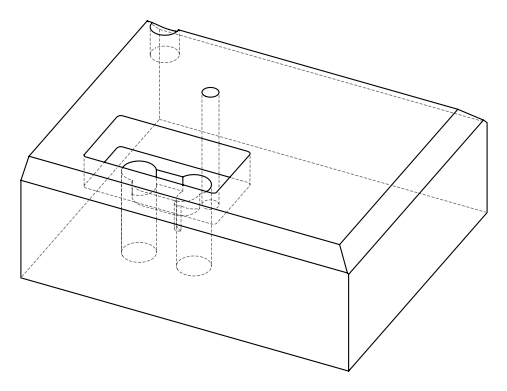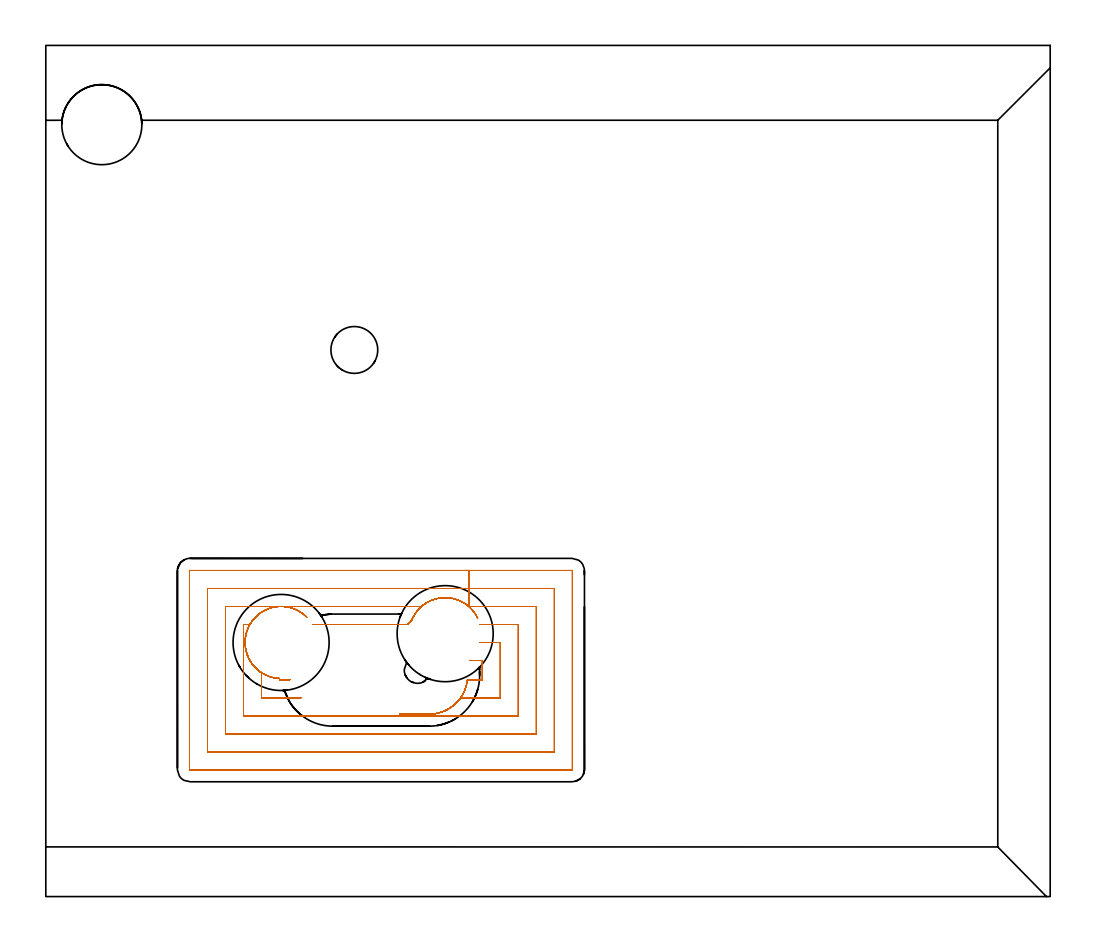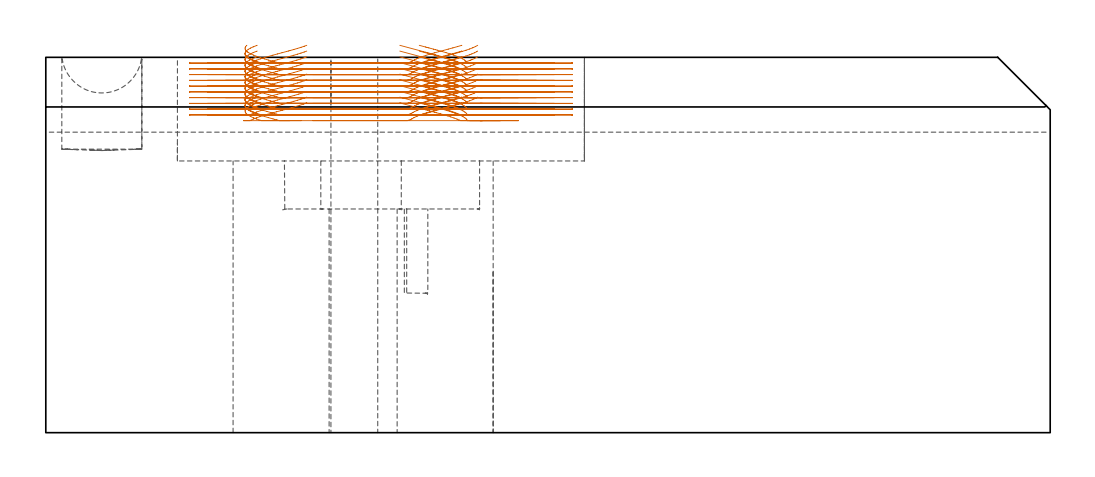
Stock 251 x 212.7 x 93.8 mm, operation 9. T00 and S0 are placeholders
(PLAN: 10 operations, 5 tool changes, 79.6 min)
(1 INDEXABLE_INSERT_DRILL_THROUGH_HOLE_FROM_SOLID | STEP1HOLE | NXT0302_019 | 0.29 min | 42414 mm3)
(2 INDEXABLE_INSERT_DRILL_THROUGH_HOLE_FROM_SOLID_1 | STEP1HOLE_1 | NXT0302_019 | 0.29 min | 42413 mm3)
(3 DRILL_THROUGH_HOLE_FROM_SOLID_MATERIAL | STEP1HOLE_2 | UGT0301_512 | 0.4 min | 10068 mm3)
(4 INDEXABLE_INSERT_DRILL_BLIND_HOLE_FROM_SOLID | STEP1POCKET | NXT0302_011 | 0.1 min | 7243 mm3)
(5 AREA_MILL | FG_CHAMFER_SURFACE | UGT0205_001 | 13.78 min | 43384 mm3)
(6 AREA_MILL_1 | FG_CHAMFER_SURFACE_1 | UGT0205_001 | 9.99 min | 19301 mm3)
(7 AREA_MILL_2 | FG_CHAMFER_SURFACE_2 | UGT0205_001 | 8.07 min | 16331 mm3)
(8 MILL_OPEN_POCKET | POCKET_OPEN | UGT0201_107 | Follow Part, ap 6.25, ae 75% | 1.79 min | 31065 mm3)
(9 MILL_RECTANGULAR_POCKET | POCKET_RECTANGULAR_STRAIGHT | NXT0201_008 | Follow Part, ap 1.5, ae 75% | 44.12 min | 102122 mm3)
(10 MILL_SLOT_ROUND_PART | SLOT_PARTIAL_ROUND | NXT0201_008 | Follow Part, ap 1.5, ae 75% | 0.72 min | 298 mm3)
(TOOL NXT0302_019 | Index. Insert Drill 24mm [880-D2400L25-05] | D24 PA176 FL120 Z2)
(TOOL UGT0301_512 | Carbide Drill 11.7 mm | D11.7 PA118 FL94 Z2)
(TOOL NXT0302_011 | Index. Insert Drill 20mm [880-D2000L25-05] | D20 PA176 FL100 Z2)
(TOOL UGT0205_001 | Chamfer Mill 20 x 3 x 45 deg. | D20 FL50 Z2)
(TOOL UGT0201_107 | End Mill 25 mm | D25 FL25 Z2)
(TOOL NXT0201_008 | ENDMILL 6mm [2P460-0600-NA 1630] | D6 FL26 Z6)
(OP 9 MILL_RECTANGULAR_POCKET, part 1 of 2)
G17 G21 G94 G90
T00 M6
G54
G17 G0 G90 X50.241 Y66.278 S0 M3
G43 Z103.8 H1
Z96.8
G94 G1 X50.184 Y66.129 Z96.757 F250.
X49.916 Y64.99 Z96.444
X49.798 Y63.826 Z96.13
X49.831 Y62.657 Z95.817
X50.015 Y61.502 Z95.503
X50.348 Y60.38 Z95.19
X50.513 Y59.99 Z95.076
X50.679 Y59.599 Z94.963
X51.245 Y58.592 Z94.653
X51.935 Y57.667 Z94.344
X52.737 Y56.837 Z94.034
X53.639 Y56.116 Z93.725
X54.626 Y55.516 Z93.416
X55.681 Y55.048 Z93.106
X56.788 Y54.718 Z92.797
X57.206 Y54.643 Z92.683
X57.673 Y54.569 Z92.556
X57.927 Y54.542 Z92.488
X58.4 Y54.519 Z92.361
Y54.2
X60.984
G0 X52.832 Y70.228 Z96.8
G1 X52.628 Y70.061 Z96.729
X51.83 Y69.206 Z96.416
X51.15 Y68.254 Z96.103
X50.598 Y67.223 Z95.789
X50.184 Y66.129 Z95.476
X49.916 Y64.99 Z95.162
X49.798 Y63.826 Z94.849
X49.831 Y62.657 Z94.535
X50.015 Y61.502 Z94.222
X50.348 Y60.38 Z93.909
X50.513 Y59.99 Z93.795
X50.679 Y59.599 Z93.681
X51.229 Y58.617 Z93.38
X51.897 Y57.711 Z93.078
X52.673 Y56.896 Z92.776
X53.544 Y56.183 Z92.475
X53.9 Y55.952 Z92.361
Y49.7 F500.
X63.825
G0 X93.328 Y45.6 Z96.8
G1 X94.876 Z96.385 F250.
X95.266 Y45.596 Z96.281
X95.727 Y45.577 Z96.157
X96.916 Y45.646 Z95.838
X97.371 Y45.718 Z95.715
X97.804 Y45.791 Z95.597
X98.925 Y46.104 Z95.285
X100. Y46.55 Z94.973
X101.013 Y47.122 Z94.661
X101.951 Y47.812 Z94.35
X102.798 Y48.609 Z94.038
X103.543 Y49.503 Z93.726
X104.176 Y50.48 Z93.414
X104.686 Y51.526 Z93.102
X105.066 Y52.626 Z92.791
X105.312 Y53.763 Z92.479
X105.358 Y54.2 Z92.361
X109.1 F500.
Y59.
X105.907
G0 X88.47 Y45.6 Z96.8
G1 X94.876 Z95.084 F250.
X95.266 Y45.596 Z94.979
X95.727 Y45.577 Z94.855
X96.916 Y45.646 Z94.536
X97.371 Y45.718 Z94.413
X97.804 Y45.791 Z94.295
X98.893 Y46.093 Z93.992
X99.939 Y46.521 Z93.69
X100.927 Y47.067 Z93.387
X101.846 Y47.726 Z93.084
X102.68 Y48.487 Z92.782
X103.421 Y49.34 Z92.479
X103.672 Y49.7 Z92.361
X113.6 F500.
Y63.5
X108.521
G0 X65.215 Y69.815 Z96.8
G1 X64.569 Y70.416 Z96.564 F250.
X63.764 Y71.015 Z96.295
X62.896 Y71.52 Z96.026
X61.979 Y71.927 Z95.757
X61.022 Y72.23 Z95.488
X60.605 Y72.316 Z95.374
X60.189 Y72.401 Z95.26
X59.039 Y72.506 Z94.951
X57.885 Y72.462 Z94.641
X56.746 Y72.271 Z94.332
X55.641 Y71.936 Z94.022
X54.587 Y71.462 Z93.713
X53.603 Y70.857 Z93.403
X52.705 Y70.132 Z93.094
X51.906 Y69.297 Z92.784
X51.221 Y68.367 Z92.475
X51.009 Y68. Z92.361
X49.4 F500.
Y45.2
X118.1
Y68.
X108.501
G0 X103.963 Y73.681 Z96.8
G1 X103.93 Y73.702 Z96.79 F250.
X102.854 Y74.17 Z96.475
X101.726 Y74.496 Z96.161
X100.565 Y74.671 Z95.846
X99.392 Y74.695 Z95.532
X98.225 Y74.566 Z95.217
X97.085 Y74.286 Z94.903
X95.991 Y73.861 Z94.588
X94.962 Y73.297 Z94.274
X94.015 Y72.605 Z93.959
X93.165 Y71.795 Z93.645
X92.893 Y71.469 Z93.531
X92.607 Y71.115 Z93.409
X92.145 Y70.434 Z93.189
X91.739 Y69.719 Z92.968
X91.548 Y69.306 Z92.846
X91.443 Y69.085 Z92.781
X91.05 Y68.554 Z92.604
X90.551 Y68.122 Z92.427
X90.338 Y68. Z92.361
X66.736 F500.
G0 X107.933 Y69.569 Z96.8
G1 X107.39 Y70.55 Z96.5 F250.
X106.706 Y71.481 Z96.19
X105.908 Y72.317 Z95.88
X105.01 Y73.044 Z95.571
X104.027 Y73.651 Z95.261
X102.974 Y74.126 Z94.952
X101.869 Y74.463 Z94.642
X100.73 Y74.656 Z94.332
X99.575 Y74.701 Z94.023
X98.424 Y74.599 Z93.713
X97.296 Y74.35 Z93.404
X96.209 Y73.959 Z93.094
X95.18 Y73.432 Z92.784
X94.228 Y72.778 Z92.475
X93.907 Y72.5 Z92.361
X44.9 F500.
Y40.7
X122.6
Y72.5
X105.689
Y77.
X40.4
Y36.2
X127.1
Y77.
X105.689
Y81.5
X36.
X35.945 Y81.495
X35.905 Y81.455
X35.9 Y81.4
Y31.8
X35.905 Y31.745
X35.945 Y31.705
X36. Y31.7
X131.5
X131.555 Y31.705
X131.595 Y31.745
X131.6 Y31.8
Y81.4
X131.595 Y81.455
X131.555 Y81.495
X131.5 Y81.5
X105.689
X104.689
G0 X50.241 Y66.278 Z95.361
G1 X50.184 Y66.129 Z95.318 F250.
X49.916 Y64.99 Z95.005
X49.798 Y63.826 Z94.691
X49.831 Y62.657 Z94.378
X50.015 Y61.502 Z94.065
X50.348 Y60.38 Z93.751
X50.513 Y59.99 Z93.637
X50.679 Y59.599 Z93.524
X51.245 Y58.592 Z93.214
X51.935 Y57.667 Z92.905
X52.737 Y56.837 Z92.596
X53.639 Y56.116 Z92.286
X54.626 Y55.516 Z91.977
X55.681 Y55.048 Z91.668
X56.788 Y54.718 Z91.358
X57.206 Y54.643 Z91.244
X57.673 Y54.569 Z91.117
X57.927 Y54.542 Z91.049
X58.4 Y54.519 Z90.922
Y54.2
X60.984
G0 X52.832 Y70.228 Z95.361
G1 X52.628 Y70.061 Z95.291
X51.83 Y69.206 Z94.977
X51.15 Y68.254 Z94.664
X50.598 Y67.223 Z94.35
X50.184 Y66.129 Z94.037
X49.916 Y64.99 Z93.723
X49.798 Y63.826 Z93.41
X49.831 Y62.657 Z93.097
X50.015 Y61.502 Z92.783
X50.348 Y60.38 Z92.47
X50.513 Y59.99 Z92.356
X50.679 Y59.599 Z92.242
X51.229 Y58.617 Z91.941
X51.897 Y57.711 Z91.639
X52.673 Y56.896 Z91.338
X53.544 Y56.184 Z91.036
X53.9 Y55.952 Z90.922
Y49.7 F500.
X63.825
G0 X93.329 Y45.6 Z95.361
G1 X96.099 Y45.594 Z94.619 F250.
X96.56 Y45.611 Z94.495
X96.606 Y45.615 Z94.483
X97.064 Y45.674 Z94.359
X97.499 Y45.733 Z94.242
X98.399 Y45.94 Z93.994
X99.275 Y46.233 Z93.747
X99.676 Y46.411 Z93.629
X100.078 Y46.589 Z93.511
X101.077 Y47.164 Z93.202
X102. Y47.854 Z92.893
X102.835 Y48.649 Z92.585
X103.569 Y49.538 Z92.276
X104.192 Y50.508 Z91.967
X104.694 Y51.546 Z91.658
X105.069 Y52.636 Z91.349
X105.312 Y53.763 Z91.04
X105.358 Y54.2 Z90.922
X109.1 F500.
Y59.
X105.907
G0 X88.47 Y45.6 Z95.361
G1 X94.891 Z93.641 F250.
X95.281 Y45.595 Z93.536
X95.848 Y45.588 Z93.384
X96.099 Y45.594 Z93.317
X96.56 Y45.611 Z93.193
X96.606 Y45.615 Z93.181
X97.064 Y45.674 Z93.057
X97.499 Y45.733 Z92.94
X98.399 Y45.94 Z92.692
X99.275 Y46.233 Z92.445
X99.676 Y46.411 Z92.327
X100.078 Y46.589 Z92.209
X101.025 Y47.13 Z91.917
X101.905 Y47.774 Z91.625
X102.707 Y48.514 Z91.332
X103.421 Y49.34 Z91.04
X103.672 Y49.7 Z90.922
X113.6 F500.
Y63.5
X108.521
G0 X65.215 Y69.815 Z95.361
G1 X64.569 Y70.416 Z95.125 F250.
X63.763 Y71.015 Z94.856
X62.896 Y71.52 Z94.587
X61.979 Y71.927 Z94.318
X61.022 Y72.23 Z94.049
X60.605 Y72.316 Z93.935
X60.189 Y72.401 Z93.821
X59.039 Y72.506 Z93.512
X57.885 Y72.462 Z93.202
X56.746 Y72.271 Z92.893
X55.641 Y71.936 Z92.583
X54.587 Y71.462 Z92.274
X53.603 Y70.857 Z91.964
X52.705 Y70.132 Z91.655
X51.906 Y69.297 Z91.345
X51.221 Y68.367 Z91.036
X51.009 Y68. Z90.922
X49.4 F500.
Y45.2
X118.1
Y68.
X108.497
G0 X103.963 Y73.682 Z95.361
G1 X103.933 Y73.7 Z95.352 F250.
X102.857 Y74.169 Z95.037
X101.729 Y74.495 Z94.723
X100.568 Y74.671 Z94.408
X99.395 Y74.695 Z94.093
X98.227 Y74.566 Z93.779
X97.087 Y74.287 Z93.464
X95.993 Y73.862 Z93.15
X94.963 Y73.298 Z92.835
X94.015 Y72.605 Z92.52
X93.165 Y71.795 Z92.206
X92.893 Y71.469 Z92.092
X92.607 Y71.115 Z91.97
X92.145 Y70.434 Z91.75
X91.739 Y69.719 Z91.529
X91.548 Y69.306 Z91.407
X91.443 Y69.085 Z91.342
X91.05 Y68.554 Z91.165
X90.551 Y68.122 Z90.988
X90.338 Y68. Z90.922
X66.736 F500.
G0 X107.918 Y69.562 Z95.361
G1 X107.693 Y70.036 Z95.22 F250.
X107.127 Y70.936 Z94.936
X106.459 Y71.763 Z94.651
X106.159 Y72.063 Z94.537
X105.858 Y72.363 Z94.423
X104.96 Y73.08 Z94.115
X103.978 Y73.677 Z93.807
X102.928 Y74.143 Z93.499
X101.827 Y74.473 Z93.192
X100.693 Y74.66 Z92.884
X99.544 Y74.701 Z92.576
X98.4 Y74.595 Z92.268
X97.278 Y74.345 Z91.96
X96.197 Y73.954 Z91.652
X95.175 Y73.429 Z91.344
X94.228 Y72.778 Z91.036
X93.907 Y72.5 Z90.922
X44.9 F500.
Y40.7
X122.6
Y72.5
X105.689
Y77.
X40.4
Y36.2
X127.1
Y77.
X105.689
Y81.5
X36.
X35.945 Y81.495
X35.905 Y81.455
X35.9 Y81.4
Y31.8
X35.905 Y31.745
X35.945 Y31.705
X36. Y31.7
X131.5
X131.555 Y31.705
X131.595 Y31.745
X131.6 Y31.8
Y81.4
X131.595 Y81.455
X131.555 Y81.495
X131.5 Y81.5
X105.689
X104.689
G0 X50.251 Y66.276 Z93.922
G1 X50.084 Y65.772 Z93.78 F250.
X49.862 Y64.621 Z93.466
X49.792 Y63.45 Z93.152
X49.874 Y62.281 Z92.838
X50.108 Y61.132 Z92.523
X50.238 Y60.728 Z92.41
X50.36 Y60.353 Z92.304
X50.513 Y59.99 Z92.198
X50.679 Y59.599 Z92.085
X51.245 Y58.592 Z91.775
X51.936 Y57.666 Z91.466
X52.739 Y56.836 Z91.156
X53.641 Y56.116 Z90.847
X54.628 Y55.516 Z90.537
X55.684 Y55.048 Z90.228
X56.79 Y54.718 Z89.919
X57.208 Y54.642 Z89.805
X57.676 Y54.568 Z89.678
X57.927 Y54.542 Z89.61
X58.4 Y54.519 Z89.483
Y54.2
X60.984
G0 X52.836 Y70.225 Z93.922
G1 X52.372 Y69.81 Z93.755
X51.607 Y68.921 Z93.441
X50.963 Y67.941 Z93.127
X50.453 Y66.885 Z92.813
X50.084 Y65.772 Z92.499
X49.862 Y64.621 Z92.184
X49.792 Y63.45 Z91.87
X49.874 Y62.281 Z91.556
X50.108 Y61.132 Z91.242
X50.238 Y60.728 Z91.128
X50.36 Y60.353 Z91.022
X50.513 Y59.99 Z90.917
X50.679 Y59.599 Z90.803
X51.229 Y58.617 Z90.502
X51.897 Y57.712 Z90.2
X52.673 Y56.897 Z89.899
X53.544 Y56.184 Z89.597
X53.9 Y55.953 Z89.483
Y49.7 F500.
X63.825
G0 X93.328 Y45.6 Z93.922
G1 X96.191 Y45.597 Z93.155 F250.
X97.221 Y45.687 Z92.878
X98.295 Y45.912 Z92.584
X99.337 Y46.258 Z92.29
X99.737 Y46.438 Z92.172
X100.137 Y46.619 Z92.054
X101.126 Y47.196 Z91.748
X102.039 Y47.886 Z91.441
X102.864 Y48.68 Z91.134
X103.589 Y49.565 Z90.828
X104.204 Y50.53 Z90.521
X104.7 Y51.561 Z90.214
X105.071 Y52.644 Z89.908
X105.312 Y53.763 Z89.601
X105.358 Y54.2 Z89.483
X109.1 F500.
Y59.
X105.907
G0 X88.47 Y45.6 Z93.922
G1 X94.891 Z92.202 F250.
X95.436 Y45.593 Z92.056
X96.278 Y45.601 Z91.83
X97.221 Y45.687 Z91.576
X98.295 Y45.912 Z91.282
X99.337 Y46.258 Z90.988
X99.737 Y46.438 Z90.87
X100.137 Y46.619 Z90.753
X101.067 Y47.157 Z90.465
X101.931 Y47.796 Z90.177
X102.719 Y48.526 Z89.889
X103.421 Y49.34 Z89.601
X103.672 Y49.7 Z89.483
X113.6 F500.
Y63.5
X108.521
G0 X65.219 Y69.816 Z93.922
G1 X64.943 Y70.073 Z93.821 F250.
X64.632 Y70.363 Z93.707
X63.726 Y71.038 Z93.404
X62.742 Y71.595 Z93.102
X61.698 Y72.025 Z92.799
X60.607 Y72.321 Z92.496
X59.488 Y72.479 Z92.193
X58.359 Y72.497 Z91.891
X57.935 Y72.457 Z91.777
X57.513 Y72.416 Z91.663
X56.434 Y72.192 Z91.368
X55.391 Y71.838 Z91.073
X54.399 Y71.359 Z90.778
X53.473 Y70.763 Z90.483
X52.626 Y70.059 Z90.187
X51.872 Y69.256 Z89.892
X51.221 Y68.367 Z89.597
X51.009 Y68. Z89.483
X49.4 F500.
Y45.2
X118.1
Y68.
X108.497
G0 X103.963 Y73.682 Z93.922
G1 X103.933 Y73.7 Z93.913 F250.
X102.857 Y74.169 Z93.598
X101.729 Y74.495 Z93.284
X100.568 Y74.671 Z92.969
X99.394 Y74.695 Z92.654
X98.227 Y74.566 Z92.34
X97.087 Y74.287 Z92.025
X95.993 Y73.862 Z91.711
X94.963 Y73.298 Z91.396
X94.015 Y72.605 Z91.081
X93.165 Y71.795 Z90.767
X92.893 Y71.469 Z90.653
X92.607 Y71.115 Z90.531
X92.145 Y70.434 Z90.311
X91.739 Y69.719 Z90.09
X91.548 Y69.306 Z89.968
X91.443 Y69.085 Z89.903
X91.05 Y68.554 Z89.726
X90.551 Y68.122 Z89.549
X90.338 Y68. Z89.483
X66.736 F500.
G0 X107.918 Y69.562 Z93.922
G1 X107.693 Y70.036 Z93.782 F250.
X107.127 Y70.936 Z93.497
X106.459 Y71.763 Z93.212
X106.158 Y72.063 Z93.098
X105.858 Y72.363 Z92.984
X104.96 Y73.08 Z92.676
X103.977 Y73.677 Z92.368
X102.927 Y74.144 Z92.061
X101.826 Y74.473 Z91.753
X100.692 Y74.66 Z91.445
X99.544 Y74.701 Z91.137
X98.4 Y74.595 Z90.829
X97.278 Y74.345 Z90.521
X96.197 Y73.954 Z90.213
X95.175 Y73.429 Z89.905
X94.228 Y72.778 Z89.597
X93.907 Y72.5 Z89.483
X44.9 F500.
Y40.7
X122.6
Y72.5
X105.689
Y77.
X40.4
Y36.2
X127.1
Y77.
X105.689
Y81.5
X36.
X35.945 Y81.495
X35.905 Y81.455
X35.9 Y81.4
Y31.8
X35.905 Y31.745
X35.945 Y31.705
X36. Y31.7
X131.5
X131.555 Y31.705
X131.595 Y31.745
X131.6 Y31.8
Y81.4
X131.595 Y81.455
X131.555 Y81.495
X131.5 Y81.5
X105.689
X104.689
G0 X50.237 Y66.28 Z92.483
G1 X49.983 Y65.345 Z92.224 F250.
X49.827 Y64.294 Z91.939
X49.796 Y63.231 Z91.654
X49.89 Y62.172 Z91.369
X50.108 Y61.132 Z91.084
X50.238 Y60.728 Z90.971
X50.36 Y60.352 Z90.865
X50.514 Y59.989 Z90.759
X50.68 Y59.598 Z90.645
X51.245 Y58.593 Z90.337
X51.934 Y57.669 Z90.028
X52.735 Y56.84 Z89.719
X53.635 Y56.12 Z89.41
X54.619 Y55.521 Z89.101
X55.672 Y55.052 Z88.792
X56.776 Y54.721 Z88.484
X57.194 Y54.645 Z88.37
X57.662 Y54.57 Z88.243
X57.927 Y54.543 Z88.171
X58.4 Y54.519 Z88.044
Y54.2
X60.984
G0 X52.834 Y70.225 Z92.483
G1 X52.462 Y69.9 Z92.351
X51.704 Y69.048 Z92.045
X51.059 Y68.106 Z91.74
X50.86 Y67.732 Z91.626
X50.66 Y67.357 Z91.512
X50.262 Y66.371 Z91.227
X49.983 Y65.345 Z90.942
X49.827 Y64.294 Z90.657
X49.796 Y63.231 Z90.373
X49.89 Y62.172 Z90.088
X50.108 Y61.132 Z89.803
X50.238 Y60.728 Z89.689
X50.36 Y60.352 Z89.583
X50.514 Y59.989 Z89.478
X50.68 Y59.598 Z89.364
X51.23 Y58.617 Z89.062
X51.898 Y57.712 Z88.761
X52.673 Y56.897 Z88.46
X53.544 Y56.185 Z88.158
X53.9 Y55.953 Z88.044
Y49.7 F500.
X63.825
G0 X93.329 Y45.6 Z92.483
G1 X96.092 Y45.584 Z91.743 F250.
X96.897 Y45.644 Z91.527
X97.695 Y45.77 Z91.31
X98.126 Y45.877 Z91.191
X98.378 Y45.94 Z91.121
X98.626 Y46.017 Z91.052
X99.046 Y46.147 Z90.934
X100.102 Y46.601 Z90.626
X101.097 Y47.177 Z90.318
X102.016 Y47.867 Z90.01
X102.847 Y48.661 Z89.702
X103.577 Y49.549 Z89.394
X104.197 Y50.517 Z89.086
X104.697 Y51.552 Z88.778
X105.07 Y52.639 Z88.47
X105.312 Y53.763 Z88.162
X105.358 Y54.2 Z88.044
X109.1 F500.
Y59.
X105.907
G0 X88.47 Y45.6 Z92.483
G1 X95.524 Y45.59 Z90.593 F250.
X95.647 Y45.588 Z90.56
X96.092 Y45.584 Z90.441
X96.897 Y45.644 Z90.225
X97.695 Y45.77 Z90.008
X98.126 Y45.877 Z89.889
X98.378 Y45.94 Z89.82
X98.626 Y46.017 Z89.75
X99.046 Y46.147 Z89.632
X100.055 Y46.577 Z89.338
X101.009 Y47.119 Z89.044
X101.896 Y47.766 Z88.75
X102.703 Y48.51 Z88.456
X103.421 Y49.34 Z88.162
X103.672 Y49.7 Z88.044
X113.6 F500.
Y63.5
X108.52
G0 X65.21 Y69.807 Z92.483
G1 X64.634 Y70.361 Z92.269 F250.
X63.724 Y71.039 Z91.965
X62.735 Y71.598 Z91.661
X61.685 Y72.029 Z91.357
X60.589 Y72.325 Z91.052
X59.464 Y72.481 Z90.748
X58.328 Y72.495 Z90.444
X57.905 Y72.454 Z90.33
X57.483 Y72.412 Z90.216
X56.409 Y72.185 Z89.922
X55.371 Y71.83 Z89.628
X54.384 Y71.351 Z89.334
X53.462 Y70.756 Z89.04
X52.62 Y70.053 Z88.746
X51.869 Y69.253 Z88.452
X51.221 Y68.367 Z88.158
X51.009 Y68. Z88.044
X49.4 F500.
Y45.2
X118.1
Y68.
X108.499
G0 X103.96 Y73.674 Z92.483
G1 X103.052 Y74.097 Z92.215 F250.
X101.911 Y74.453 Z91.895
X100.734 Y74.655 Z91.575
X99.54 Y74.701 Z91.255
X98.351 Y74.587 Z90.934
X97.187 Y74.318 Z90.614
X96.069 Y73.897 Z90.294
X95.016 Y73.332 Z89.974
X94.048 Y72.632 Z89.654
X93.18 Y71.811 Z89.334
X92.508 Y70.978 Z89.047
X92.26 Y70.596 Z88.925
X92.012 Y70.214 Z88.803
X91.739 Y69.719 Z88.652
X91.548 Y69.306 Z88.53
X91.443 Y69.085 Z88.464
X91.05 Y68.554 Z88.287
X90.551 Y68.122 Z88.11
X90.338 Y68. Z88.044
X66.736 F500.
G0 X107.92 Y69.562 Z92.483
G1 X107.546 Y70.298 Z92.262 F250.
X106.878 Y71.269 Z91.946
X106.09 Y72.145 Z91.631
X105.195 Y72.91 Z91.315
X104.207 Y73.552 Z90.999
X103.144 Y74.06 Z90.684
X102.024 Y74.425 Z90.368
X100.865 Y74.641 Z90.052
X99.689 Y74.704 Z89.737
X98.514 Y74.612 Z89.421
X97.362 Y74.369 Z89.105
X96.251 Y73.977 Z88.79
X95.2 Y73.444 Z88.474
X94.228 Y72.778 Z88.158
X93.907 Y72.5 Z88.044
X44.9 F500.
Y40.7
X122.6
Y72.5
X105.689
Y77.
X40.4
Y36.2
X127.1
Y77.
X105.689
Y81.5
X36.
X35.945 Y81.495
X35.905 Y81.455
X35.9 Y81.4
Y31.8
X35.905 Y31.745
X35.945 Y31.705
X36. Y31.7
X131.5
X131.555 Y31.705
X131.595 Y31.745
X131.6 Y31.8
Y81.4
X131.595 Y81.455
X131.555 Y81.495
X131.5 Y81.5
X105.689
X104.689
G0 X93.328 Y45.6 Z91.044
G1 X95.381 Y45.595 Z90.494 F250.
X95.704 Y45.583 Z90.408
X96.026 Y45.592 Z90.322
X96.336 Y45.601 Z90.238
X96.645 Y45.628 Z90.155
X97.088 Y45.668 Z90.036
X97.695 Y45.77 Z89.871
X98.606 Y46.011 Z89.619
X99.025 Y46.14 Z89.501
X100.085 Y46.592 Z89.192
X101.083 Y47.167 Z88.884
X102.005 Y47.857 Z88.575
X102.838 Y48.653 Z88.267
X103.571 Y49.541 Z87.958
X104.193 Y50.511 Z87.649
X104.695 Y51.548 Z87.341
X105.069 Y52.637 Z87.032
X105.312 Y53.763 Z86.723
X105.358 Y54.2 Z86.606
X109.1 F500.
Y59.
X105.907
G0 X88.47 Y45.6 Z91.044
G1 X95.381 Y45.595 Z89.193 F250.
X95.704 Y45.583 Z89.106
X96.026 Y45.592 Z89.02
X96.336 Y45.601 Z88.937
X96.645 Y45.628 Z88.853
X97.088 Y45.668 Z88.734
X97.695 Y45.77 Z88.569
X98.606 Y46.011 Z88.317
X99.025 Y46.14 Z88.199
X100.04 Y46.57 Z87.904
X100.998 Y47.112 Z87.609
X101.889 Y47.761 Z87.314
X102.7 Y48.507 Z87.018
X103.421 Y49.34 Z86.723
X103.672 Y49.7 Z86.606
X113.6 F500.
Y63.5
X108.52
G0 X50.25 Y66.276 Z91.044
G1 X50.108 Y65.863 Z90.927 F250.
X49.871 Y64.692 Z90.607
X49.792 Y63.499 Z90.287
X49.871 Y62.307 Z89.967
X50.107 Y61.136 Z89.647
X50.237 Y60.732 Z89.533
X50.359 Y60.354 Z89.427
X50.514 Y59.989 Z89.32
X50.68 Y59.598 Z89.207
X51.245 Y58.593 Z88.898
X51.934 Y57.669 Z88.589
X52.735 Y56.84 Z88.28
X53.635 Y56.12 Z87.971
X54.619 Y55.521 Z87.662
X55.672 Y55.052 Z87.354
X56.776 Y54.721 Z87.045
X57.194 Y54.645 Z86.931
X57.662 Y54.57 Z86.804
X57.927 Y54.543 Z86.733
X58.4 Y54.519 Z86.606
Y54.2
X60.984
G0 X52.836 Y70.225 Z91.044
G1 X52.501 Y69.939 Z90.926
X51.705 Y69.049 Z90.606
X51.033 Y68.061 Z90.286
X50.497 Y66.992 Z89.966
X50.108 Y65.863 Z89.646
X49.871 Y64.692 Z89.326
X49.792 Y63.499 Z89.006
X49.871 Y62.307 Z88.685
X50.107 Y61.136 Z88.365
X50.237 Y60.732 Z88.251
X50.359 Y60.354 Z88.145
X50.514 Y59.989 Z88.039
X50.68 Y59.598 Z87.925
X51.23 Y58.617 Z87.624
X51.898 Y57.712 Z87.322
X52.673 Y56.897 Z87.021
X53.544 Y56.185 Z86.719
X53.9 Y55.953 Z86.606
Y49.7 F500.
X63.825
G0 X65.215 Y69.815 Z91.044
G1 X64.569 Y70.416 Z90.808 F250.
X63.764 Y71.015 Z90.539
X62.896 Y71.52 Z90.27
X61.979 Y71.927 Z90.001
X61.022 Y72.23 Z89.732
X60.605 Y72.316 Z89.618
X60.189 Y72.401 Z89.504
X59.039 Y72.506 Z89.195
X57.885 Y72.462 Z88.885
X56.746 Y72.271 Z88.576
X55.641 Y71.936 Z88.267
X54.587 Y71.462 Z87.957
X53.603 Y70.857 Z87.648
X52.705 Y70.132 Z87.338
X51.906 Y69.297 Z87.029
X51.221 Y68.367 Z86.719
X51.009 Y68. Z86.606
X49.4 F500.
Y45.2
X118.1
Y68.
X108.499
G0 X103.96 Y73.674 Z91.044
G1 X103.052 Y74.096 Z90.776 F250.
X101.911 Y74.453 Z90.456
X100.734 Y74.655 Z90.136
X99.54 Y74.701 Z89.816
X98.351 Y74.587 Z89.496
X97.187 Y74.318 Z89.175
X96.069 Y73.897 Z88.855
X95.016 Y73.332 Z88.535
X94.048 Y72.632 Z88.215
X93.18 Y71.811 Z87.895
X92.892 Y71.468 Z87.775
X92.619 Y71.13 Z87.658
X92.375 Y70.77 Z87.542
X92.12 Y70.393 Z87.42
X91.739 Y69.719 Z87.213
X91.548 Y69.306 Z87.091
X91.443 Y69.085 Z87.025
X91.05 Y68.554 Z86.848
X90.551 Y68.122 Z86.671
X90.338 Y68. Z86.606
X66.736 F500.
G0 X107.92 Y69.562 Z91.044
G1 X107.546 Y70.298 Z90.823 F250.
X106.878 Y71.269 Z90.508
X106.09 Y72.145 Z90.192
X105.195 Y72.91 Z89.876
X104.207 Y73.552 Z89.561
X103.144 Y74.06 Z89.245
X102.024 Y74.425 Z88.929
X100.866 Y74.641 Z88.613
X99.689 Y74.704 Z88.298
X98.514 Y74.612 Z87.982
X97.362 Y74.369 Z87.666
X96.251 Y73.977 Z87.351
X95.2 Y73.444 Z87.035
X94.228 Y72.778 Z86.719
X93.907 Y72.5 Z86.606
X44.9 F500.
Y40.7
X122.6
Y72.5
X105.689
Y77.
X40.4
Y36.2
X127.1
Y77.
X105.689
Y81.5
X36.
X35.945 Y81.495
X35.905 Y81.455
X35.9 Y81.4
Y31.8
X35.905 Y31.745
X35.945 Y31.705
X36. Y31.7
X131.5
X131.555 Y31.705
X131.595 Y31.745
X131.6 Y31.8
Y81.4
X131.595 Y81.455
X131.555 Y81.495
X131.5 Y81.5
X105.689
X104.689
G0 X93.329 Y45.6 Z89.606
G1 X96.305 Y45.594 Z88.808 F250.
X96.717 Y45.625 Z88.698
X97.17 Y45.688 Z88.575
X97.605 Y45.752 Z88.457
X98.563 Y45.988 Z88.193
X98.977 Y46.133 Z88.075
X99.392 Y46.279 Z87.957
X100.394 Y46.753 Z87.66
X101.335 Y47.339 Z87.363
X102.202 Y48.029 Z87.066
X102.985 Y48.814 Z86.769
X103.673 Y49.683 Z86.472
X104.256 Y50.625 Z86.175
X104.728 Y51.629 Z85.878
X105.081 Y52.679 Z85.581
X105.312 Y53.763 Z85.284
X105.358 Y54.2 Z85.167
X109.1 F500.
Y59.
X105.907
G0 X88.471 Y45.6 Z89.606
G1 X95.302 Y45.595 Z87.775 F250.
X95.847 Y45.588 Z87.629
X96.305 Y45.594 Z87.506
X96.717 Y45.625 Z87.396
X97.17 Y45.688 Z87.273
X97.605 Y45.752 Z87.155
X98.563 Y45.988 Z86.891
X98.977 Y46.133 Z86.773
X99.392 Y46.279 Z86.655
X100.319 Y46.713 Z86.381
X101.195 Y47.242 Z86.107
X102.009 Y47.861 Z85.833
X102.754 Y48.563 Z85.559
X103.421 Y49.34 Z85.284
X103.672 Y49.7 Z85.167
X113.6 F500.
Y63.5
X108.521
G0 X50.241 Y66.278 Z89.606
G1 X50.184 Y66.129 Z89.563 F250.
X49.916 Y64.99 Z89.249
X49.798 Y63.826 Z88.936
X49.831 Y62.657 Z88.622
X50.015 Y61.502 Z88.309
X50.348 Y60.38 Z87.996
X50.513 Y59.99 Z87.882
X50.679 Y59.599 Z87.768
X51.245 Y58.592 Z87.459
X51.935 Y57.667 Z87.149
X52.737 Y56.837 Z86.84
X53.639 Y56.116 Z86.531
X54.626 Y55.516 Z86.221
X55.681 Y55.048 Z85.912
X56.788 Y54.718 Z85.603
X57.206 Y54.643 Z85.489
X57.673 Y54.569 Z85.362
X57.927 Y54.542 Z85.294
X58.4 Y54.519 Z85.167
Y54.2
X60.984
G0 X52.832 Y70.228 Z89.606
G1 X52.628 Y70.061 Z89.535
X51.83 Y69.206 Z89.222
X51.15 Y68.254 Z88.908
X50.598 Y67.223 Z88.595
X50.184 Y66.129 Z88.281
X49.916 Y64.99 Z87.968
X49.798 Y63.826 Z87.654
X49.831 Y62.657 Z87.341
X50.015 Y61.502 Z87.028
X50.348 Y60.38 Z86.714
X50.513 Y59.99 Z86.6
X50.679 Y59.599 Z86.487
X51.229 Y58.617 Z86.185
X51.897 Y57.711 Z85.884
X52.673 Y56.896 Z85.582
X53.544 Y56.183 Z85.28
X53.9 Y55.952 Z85.167
Y49.7 F500.
X63.825
G0 X65.215 Y69.815 Z89.606
G1 X64.569 Y70.416 Z89.369 F250.
X63.763 Y71.015 Z89.1
X62.896 Y71.52 Z88.831
X61.979 Y71.927 Z88.562
X61.022 Y72.23 Z88.293
X60.605 Y72.316 Z88.179
X60.189 Y72.401 Z88.066
X59.039 Y72.506 Z87.756
X57.885 Y72.462 Z87.447
X56.746 Y72.271 Z87.137
X55.641 Y71.936 Z86.828
X54.587 Y71.462 Z86.518
X53.603 Y70.857 Z86.209
X52.705 Y70.132 Z85.899
X51.906 Y69.297 Z85.59
X51.221 Y68.367 Z85.28
X51.009 Y68. Z85.167
X49.4 F500.
Y45.2
X118.1
Y68.
X108.501
G0 X103.963 Y73.681 Z89.606
G1 X103.93 Y73.702 Z89.595 F250.
X102.854 Y74.17 Z89.281
X101.726 Y74.496 Z88.966
X100.565 Y74.671 Z88.652
X99.392 Y74.695 Z88.337
X98.225 Y74.566 Z88.023
X97.085 Y74.286 Z87.708
X95.991 Y73.861 Z87.394
X94.962 Y73.297 Z87.079
X94.015 Y72.605 Z86.765
X93.165 Y71.795 Z86.45
X92.893 Y71.469 Z86.336
X92.607 Y71.115 Z86.214
X92.145 Y70.434 Z85.994
X91.739 Y69.719 Z85.774
X91.548 Y69.306 Z85.652
X91.443 Y69.085 Z85.586
X91.05 Y68.554 Z85.409
X90.551 Y68.122 Z85.232
X90.338 Y68. Z85.167
X66.736 F500.
G0 X107.933 Y69.569 Z89.606
G1 X107.39 Y70.55 Z89.305 F250.
X106.706 Y71.481 Z88.996
X105.908 Y72.317 Z88.686
X105.01 Y73.044 Z88.376
X104.027 Y73.651 Z88.067
X102.974 Y74.126 Z87.757
X101.869 Y74.463 Z87.448
X100.73 Y74.656 Z87.138
X99.575 Y74.701 Z86.828
X98.424 Y74.599 Z86.519
X97.296 Y74.35 Z86.209
X96.209 Y73.959 Z85.9
X95.18 Y73.432 Z85.59
X94.228 Y72.778 Z85.28
X93.907 Y72.5 Z85.167
X44.9 F500.
Y40.7
X122.6
Y72.5
X105.689
Y77.
X40.4
Y36.2
X127.1
Y77.
X105.689
Y81.5
X36.
X35.945 Y81.495
X35.905 Y81.455
X35.9 Y81.4
Y31.8
X35.905 Y31.745
X35.945 Y31.705
X36. Y31.7
X131.5
X131.555 Y31.705
X131.595 Y31.745
X131.6 Y31.8
Y81.4
X131.595 Y81.455
X131.555 Y81.495
X131.5 Y81.5
X105.689
X104.689
G0 X50.241 Y66.278 Z88.167
G1 X50.184 Y66.129 Z88.124 F250.
X49.916 Y64.99 Z87.81
X49.798 Y63.826 Z87.497
X49.831 Y62.657 Z87.184
X50.015 Y61.502 Z86.87
X50.348 Y60.38 Z86.557
X50.513 Y59.99 Z86.443
X50.679 Y59.599 Z86.329
X51.245 Y58.592 Z86.02
X51.935 Y57.667 Z85.71
X52.737 Y56.837 Z85.401
X53.639 Y56.116 Z85.092
X54.626 Y55.516 Z84.782
X55.681 Y55.048 Z84.473
X56.788 Y54.718 Z84.164
X57.206 Y54.643 Z84.05
X57.673 Y54.569 Z83.923
X57.927 Y54.542 Z83.855
X58.4 Y54.519 Z83.728
Y54.2
X60.984
G0 X52.832 Y70.228 Z88.167
G1 X52.628 Y70.061 Z88.096
X51.83 Y69.206 Z87.783
X51.15 Y68.254 Z87.469
X50.598 Y67.223 Z87.156
X50.184 Y66.129 Z86.842
X49.916 Y64.99 Z86.529
X49.798 Y63.826 Z86.215
X49.831 Y62.657 Z85.902
X50.015 Y61.502 Z85.589
X50.348 Y60.38 Z85.275
X50.513 Y59.99 Z85.161
X50.679 Y59.599 Z85.048
X51.229 Y58.617 Z84.746
X51.897 Y57.711 Z84.445
X52.673 Y56.896 Z84.143
X53.544 Y56.184 Z83.842
X53.9 Y55.952 Z83.728
Y49.7 F500.
X63.825
G0 X93.33 Y45.6 Z88.167
G1 X96.286 Y45.591 Z87.375 F250.
X97.437 Y45.721 Z87.064
X98.563 Y45.988 Z86.754
X99.65 Y46.388 Z86.444
X100.68 Y46.915 Z86.134
X101.64 Y47.562 Z85.824
X102.516 Y48.319 Z85.513
X103.294 Y49.176 Z85.203
X103.964 Y50.12 Z84.893
X104.516 Y51.138 Z84.583
X104.943 Y52.214 Z84.273
X105.06 Y52.637 Z84.155
X105.178 Y53.06 Z84.037
X105.312 Y53.763 Z83.845
X105.359 Y54.2 Z83.728
X109.1 F500.
Y59.
X105.907
G0 X88.471 Y45.6 Z88.167
G1 X95.2 Y45.597 Z86.364 F250.
X95.847 Y45.588 Z86.19
X96.286 Y45.591 Z86.073
X97.466 Y45.726 Z85.754
X98.62 Y46.005 Z85.436
X99.731 Y46.424 Z85.118
X100.783 Y46.976 Z84.8
X101.758 Y47.653 Z84.482
X102.643 Y48.445 Z84.164
X103.423 Y49.34 Z83.845
X103.675 Y49.7 Z83.728
X113.6 F500.
Y63.5
X108.521
G0 X65.215 Y69.815 Z88.167
G1 X64.569 Y70.416 Z87.93 F250.
X63.763 Y71.015 Z87.661
X62.896 Y71.521 Z87.392
X61.979 Y71.927 Z87.123
X61.022 Y72.23 Z86.854
X60.605 Y72.316 Z86.74
X60.189 Y72.401 Z86.627
X59.039 Y72.506 Z86.317
X57.885 Y72.462 Z86.008
X56.746 Y72.271 Z85.698
X55.641 Y71.936 Z85.389
X54.587 Y71.462 Z85.079
X53.603 Y70.857 Z84.77
X52.705 Y70.132 Z84.46
X51.906 Y69.297 Z84.151
X51.221 Y68.367 Z83.842
X51.009 Y68. Z83.728
X49.4 F500.
Y45.2
X118.1
Y68.
X108.501
G0 X103.963 Y73.681 Z88.167
G1 X103.93 Y73.702 Z88.156 F250.
X102.854 Y74.17 Z87.842
X101.726 Y74.496 Z87.527
X100.565 Y74.671 Z87.213
X99.392 Y74.695 Z86.898
X98.225 Y74.566 Z86.584
X97.085 Y74.286 Z86.269
X95.991 Y73.861 Z85.955
X94.962 Y73.297 Z85.64
X94.015 Y72.605 Z85.326
X93.165 Y71.795 Z85.011
X92.893 Y71.469 Z84.898
X92.607 Y71.115 Z84.775
X92.145 Y70.434 Z84.555
X91.739 Y69.719 Z84.335
X91.548 Y69.306 Z84.213
X91.443 Y69.085 Z84.147
X91.05 Y68.554 Z83.97
X90.551 Y68.122 Z83.793
X90.338 Y68. Z83.728
X66.736 F500.
G0 X107.933 Y69.569 Z88.167
G1 X107.39 Y70.55 Z87.866 F250.
X106.706 Y71.481 Z87.557
X105.908 Y72.317 Z87.247
X105.01 Y73.044 Z86.937
X104.027 Y73.651 Z86.628
X102.974 Y74.126 Z86.318
X101.869 Y74.463 Z86.009
X100.73 Y74.656 Z85.699
X99.575 Y74.701 Z85.389
X98.424 Y74.599 Z85.08
X97.296 Y74.35 Z84.77
X96.209 Y73.959 Z84.461
X95.18 Y73.432 Z84.151
X94.228 Y72.778 Z83.842
X93.907 Y72.5 Z83.728
X44.9 F500.
Y40.7
X122.6
Y72.5
X105.689
Y77.
X40.4
Y36.2
X127.1
Y77.
X105.689
Y81.5
X36.
X35.945 Y81.495
X35.905 Y81.455
X35.9 Y81.4
Y31.8
X35.905 Y31.745
X35.945 Y31.705
X36. Y31.7
X131.5
X131.555 Y31.705
X131.595 Y31.745
X131.6 Y31.8
Y81.4
X131.595 Y81.455
X131.555 Y81.495
X131.5 Y81.5
X105.689
X104.689
G0 X50.241 Y66.277 Z86.728
G1 X50.184 Y66.129 Z86.685 F250.
X49.916 Y64.99 Z86.372
X49.798 Y63.826 Z86.058
X49.831 Y62.657 Z85.745
X50.015 Y61.502 Z85.431
X50.348 Y60.38 Z85.118
X50.513 Y59.99 Z85.004
X50.679 Y59.599 Z84.891
X51.19 Y58.678 Z84.608
X51.805 Y57.822 Z84.326
X52.516 Y57.045 Z84.044
X53.313 Y56.355 Z83.761
X54.184 Y55.763 Z83.479
X55.119 Y55.277 Z83.197
X56.104 Y54.904 Z82.915
X56.515 Y54.796 Z82.801
X56.859 Y54.705 Z82.706
X57.209 Y54.642 Z82.61
X57.676 Y54.568 Z82.483
X57.927 Y54.542 Z82.416
X58.4 Y54.519 Z82.289
Y54.2
X60.984
G0 X52.832 Y70.228 Z86.728
G1 X52.628 Y70.061 Z86.657
X51.83 Y69.206 Z86.344
X51.15 Y68.254 Z86.03
X50.598 Y67.223 Z85.717
X50.184 Y66.129 Z85.403
X49.916 Y64.99 Z85.09
X49.798 Y63.826 Z84.777
X49.831 Y62.657 Z84.463
X50.015 Y61.502 Z84.15
X50.348 Y60.38 Z83.836
X50.513 Y59.99 Z83.723
X50.679 Y59.599 Z83.609
X51.229 Y58.617 Z83.307
X51.897 Y57.711 Z83.006
X52.673 Y56.896 Z82.704
X53.544 Y56.184 Z82.403
X53.9 Y55.952 Z82.289
Y49.7 F500.
X63.825
G0 X93.329 Y45.6 Z86.728
G1 X95.847 Y45.588 Z86.053 F250.
X96.337 Y45.598 Z85.922
X96.807 Y45.637 Z85.795
X97.292 Y45.707 Z85.664
X97.725 Y45.776 Z85.547
X98.598 Y45.998 Z85.305
X99.012 Y46.145 Z85.188
X99.425 Y46.293 Z85.07
X100.422 Y46.769 Z84.774
X101.358 Y47.355 Z84.478
X102.22 Y48.045 Z84.182
X102.998 Y48.829 Z83.886
X103.682 Y49.696 Z83.59
X104.262 Y50.636 Z83.294
X104.731 Y51.636 Z82.998
X105.082 Y52.683 Z82.703
X105.312 Y53.763 Z82.407
X105.358 Y54.2 Z82.289
X109.1 F500.
Y59.
X105.907
G0 X88.47 Y45.6 Z86.728
G1 X95.109 Y45.598 Z84.949 F250.
X95.847 Y45.588 Z84.751
X96.337 Y45.598 Z84.62
X96.807 Y45.637 Z84.494
X97.292 Y45.707 Z84.362
X97.725 Y45.776 Z84.245
X98.598 Y45.998 Z84.003
X99.012 Y46.145 Z83.886
X99.425 Y46.293 Z83.768
X100.344 Y46.727 Z83.496
X101.213 Y47.254 Z83.223
X102.021 Y47.871 Z82.951
X102.759 Y48.568 Z82.679
X103.421 Y49.34 Z82.407
X103.672 Y49.7 Z82.289
X113.6 F500.
Y63.5
X108.521
G0 X65.208 Y69.807 Z86.728
G1 X64.969 Y70.062 Z86.634 F250.
X64.092 Y70.786 Z86.329
X63.132 Y71.395 Z86.025
X62.103 Y71.879 Z85.72
X61.022 Y72.23 Z85.416
X60.605 Y72.316 Z85.301
X60.189 Y72.401 Z85.188
X59.039 Y72.506 Z84.878
X57.885 Y72.462 Z84.569
X56.746 Y72.271 Z84.259
X55.641 Y71.936 Z83.95
X54.587 Y71.462 Z83.64
X53.603 Y70.857 Z83.331
X52.705 Y70.132 Z83.022
X51.906 Y69.297 Z82.712
X51.221 Y68.367 Z82.403
X51.009 Y68. Z82.289
X49.4 F500.
Y45.2
X118.1
Y68.
X108.501
G0 X103.963 Y73.681 Z86.728
G1 X103.93 Y73.702 Z86.717 F250.
X102.854 Y74.17 Z86.403
X101.726 Y74.496 Z86.088
X100.565 Y74.671 Z85.774
X99.392 Y74.695 Z85.459
X98.225 Y74.566 Z85.145
X97.085 Y74.286 Z84.83
X95.991 Y73.861 Z84.516
X94.962 Y73.297 Z84.201
X94.015 Y72.605 Z83.887
X93.165 Y71.795 Z83.572
X92.893 Y71.469 Z83.459
X92.607 Y71.115 Z83.337
X92.145 Y70.434 Z83.116
X91.739 Y69.719 Z82.896
X91.548 Y69.306 Z82.774
X91.443 Y69.085 Z82.708
X91.05 Y68.554 Z82.531
X90.551 Y68.122 Z82.355
X90.338 Y68. Z82.289
X66.736 F500.
G0 X107.933 Y69.569 Z86.728
G1 X107.39 Y70.55 Z86.427 F250.
X106.706 Y71.481 Z86.118
X105.908 Y72.317 Z85.808
X105.01 Y73.044 Z85.499
X104.027 Y73.651 Z85.189
X102.974 Y74.126 Z84.879
X101.869 Y74.463 Z84.57
X100.73 Y74.656 Z84.26
X99.575 Y74.701 Z83.951
X98.424 Y74.599 Z83.641
X97.296 Y74.35 Z83.331
X96.209 Y73.959 Z83.022
X95.18 Y73.432 Z82.712
X94.228 Y72.778 Z82.403
X93.907 Y72.5 Z82.289
X44.9 F500.
Y40.7
X122.6
Y72.5
X105.689
Y77.
X40.4
Y36.2
X127.1
Y77.
X105.689
Y81.5
X36.
X35.945 Y81.495
X35.905 Y81.455
X35.9 Y81.4
Y31.8
X35.905 Y31.745
X35.945 Y31.705
X36. Y31.7
X131.5
X131.555 Y31.705
X131.595 Y31.745
X131.6 Y31.8
Y81.4
X131.595 Y81.455
X131.555 Y81.495
X131.5 Y81.5
X105.689
X104.689
G0 X50.241 Y66.277 Z85.289
G1 X50.185 Y66.129 Z85.246 F250.
X49.916 Y64.99 Z84.933
X49.798 Y63.826 Z84.619
X49.831 Y62.657 Z84.306
X50.016 Y61.502 Z83.993
X50.348 Y60.38 Z83.679
X50.513 Y59.99 Z83.565
X50.679 Y59.599 Z83.452
X51.225 Y58.624 Z83.152
X51.887 Y57.723 Z82.853
X52.655 Y56.912 Z82.553
X53.518 Y56.202 Z82.254
X54.463 Y55.604 Z81.954
X55.473 Y55.128 Z81.655
X55.875 Y54.99 Z81.541
X56.276 Y54.851 Z81.428
X56.791 Y54.718 Z81.285
X57.209 Y54.642 Z81.171
X57.676 Y54.568 Z81.044
X57.927 Y54.542 Z80.977
X58.4 Y54.519 Z80.85
Y54.2
X60.984
G0 X52.832 Y70.228 Z85.289
G1 X52.629 Y70.061 Z85.218
X51.831 Y69.205 Z84.905
X51.15 Y68.254 Z84.591
X50.598 Y67.223 Z84.278
X50.185 Y66.129 Z83.965
X49.916 Y64.99 Z83.651
X49.798 Y63.826 Z83.338
X49.831 Y62.657 Z83.024
X50.016 Y61.502 Z82.711
X50.348 Y60.38 Z82.397
X50.513 Y59.99 Z82.284
X50.679 Y59.599 Z82.17
X51.229 Y58.617 Z81.868
X51.897 Y57.711 Z81.567
X52.673 Y56.896 Z81.265
X53.544 Y56.183 Z80.964
X53.9 Y55.952 Z80.85
Y49.7 F500.
X63.827
G0 X93.328 Y45.6 Z85.289
G1 X95.85 Y45.588 Z84.613 F250.
X96.34 Y45.599 Z84.482
X96.888 Y45.646 Z84.334
X97.373 Y45.719 Z84.203
X97.761 Y45.784 Z84.098
X98.142 Y45.881 Z83.992
X98.568 Y45.989 Z83.875
X99.697 Y46.409 Z83.552
X100.766 Y46.967 Z83.229
X101.756 Y47.654 Z82.906
X102.653 Y48.459 Z82.583
X103.443 Y49.369 Z82.26
X104.113 Y50.371 Z81.937
X104.653 Y51.449 Z81.614
X105.055 Y52.586 Z81.291
X105.312 Y53.763 Z80.968
X105.358 Y54.2 Z80.85
X109.1 F500.
Y59.
X105.907
G0 X88.469 Y45.6 Z85.289
G1 X95.4 Y45.595 Z83.432 F250.
X96.34 Y45.599 Z83.18
X96.888 Y45.646 Z83.032
X97.373 Y45.719 Z82.901
X97.761 Y45.784 Z82.796
X98.142 Y45.881 Z82.69
X98.568 Y45.989 Z82.573
X99.69 Y46.406 Z82.252
X100.753 Y46.959 Z81.931
X101.739 Y47.64 Z81.61
X102.632 Y48.438 Z81.289
X103.421 Y49.34 Z80.968
X103.672 Y49.7 Z80.85
X113.6 F500.
Y63.5
X108.517
G0 X65.214 Y69.812 Z85.289
G1 X65.12 Y69.917 Z85.251 F250.
X64.218 Y70.693 Z84.932
X63.223 Y71.344 Z84.614
X62.152 Y71.859 Z84.295
X61.022 Y72.23 Z83.977
X60.605 Y72.316 Z83.862
X60.189 Y72.401 Z83.749
X59.039 Y72.505 Z83.439
X57.885 Y72.462 Z83.13
X56.746 Y72.27 Z82.82
X55.641 Y71.935 Z82.511
X54.588 Y71.462 Z82.201
X53.604 Y70.857 Z81.892
X52.705 Y70.132 Z81.583
X51.907 Y69.297 Z81.273
X51.222 Y68.367 Z80.964
X51.009 Y68. Z80.85
X49.4 F500.
Y45.2
X118.1
Y68.
X108.501
G0 X103.956 Y73.667 Z85.289
G1 X103.333 Y73.982 Z85.102 F250.
X102.211 Y74.375 Z84.783
X101.046 Y74.617 Z84.465
X99.86 Y74.704 Z84.146
X98.672 Y74.634 Z83.827
X97.504 Y74.408 Z83.508
X96.377 Y74.03 Z83.19
X95.308 Y73.507 Z82.871
X94.318 Y72.847 Z82.552
X93.993 Y72.574 Z82.438
X93.669 Y72.3 Z82.325
X93.181 Y71.811 Z82.14
X92.908 Y71.487 Z82.026
X92.62 Y71.131 Z81.903
X92.171 Y70.472 Z81.69
X91.773 Y69.782 Z81.476
X91.443 Y69.085 Z81.269
X91.05 Y68.554 Z81.093
X90.551 Y68.122 Z80.916
X90.338 Y68. Z80.85
X66.736 F500.
G0 X107.917 Y69.561 Z85.289
G1 X107.676 Y70.071 Z85.138 F250.
X107.031 Y71.07 Z84.819
X106.259 Y71.975 Z84.5
X105.376 Y72.771 Z84.182
X104.395 Y73.444 Z83.863
X103.333 Y73.982 Z83.544
X102.211 Y74.375 Z83.225
X101.046 Y74.617 Z82.907
X99.86 Y74.704 Z82.588
X98.672 Y74.634 Z82.269
X97.504 Y74.408 Z81.95
X96.377 Y74.03 Z81.632
X95.308 Y73.507 Z81.313
X94.318 Y72.847 Z80.994
X93.907 Y72.5 Z80.85
X44.9 F500.
Y40.7
X122.6
Y72.5
X105.689
Y77.
X40.4
Y36.2
X127.1
Y77.
X105.689
Y81.5
X36.
X35.945 Y81.495
X35.905 Y81.455
X35.9 Y81.4
Y31.8
X35.905 Y31.745
X35.945 Y31.705
X36. Y31.7
X131.5
X131.555 Y31.705
X131.595 Y31.745
X131.6 Y31.8
Y81.4
X131.595 Y81.455
X131.555 Y81.495
X131.5 Y81.5
X105.689
X104.689
G0 X50.24 Y66.278 Z83.85
G1 X49.978 Y65.316 Z83.583 F250.
X49.818 Y64.186 Z83.277
X49.803 Y63.044 Z82.971
X49.933 Y61.909 Z82.665
X50.205 Y60.8 Z82.359
X50.514 Y59.987 Z82.126
X50.68 Y59.596 Z82.012
X51.208 Y58.65 Z81.722
X51.846 Y57.773 Z81.431
X52.584 Y56.98 Z81.141
X53.411 Y56.281 Z80.85
X54.317 Y55.686 Z80.56
X55.288 Y55.204 Z80.27
X56.309 Y54.842 Z79.979
X57.206 Y54.643 Z79.733
X57.674 Y54.569 Z79.606
X57.927 Y54.542 Z79.538
X58.4 Y54.519 Z79.411
Y54.2
X60.984
G0 X52.826 Y70.235 Z83.85
G1 X52.771 Y70.192 Z83.831
X51.973 Y69.375 Z83.525
X51.284 Y68.464 Z83.219
X50.717 Y67.473 Z82.913
X50.279 Y66.418 Z82.607
X49.978 Y65.316 Z82.301
X49.818 Y64.186 Z81.995
X49.803 Y63.044 Z81.689
X49.933 Y61.909 Z81.383
X50.205 Y60.8 Z81.077
X50.514 Y59.987 Z80.844
X50.68 Y59.596 Z80.73
X51.23 Y58.615 Z80.429
X51.898 Y57.71 Z80.128
X52.673 Y56.895 Z79.826
X53.544 Y56.183 Z79.525
X53.9 Y55.952 Z79.411
Y49.7 F500.
X63.827
G0 X93.329 Y45.6 Z83.85
G1 X96.241 Y45.591 Z83.07 F250.
X96.632 Y45.625 Z82.965
X97.069 Y45.664 Z82.847
X97.839 Y45.8 Z82.638
X98.595 Y45.997 Z82.428
X99.009 Y46.144 Z82.311
X99.423 Y46.292 Z82.193
X100.42 Y46.768 Z81.897
X101.356 Y47.354 Z81.601
X102.219 Y48.044 Z81.305
X102.997 Y48.828 Z81.009
X103.681 Y49.695 Z80.713
X104.261 Y50.635 Z80.417
X104.73 Y51.635 Z80.121
X105.082 Y52.683 Z79.825
X105.312 Y53.763 Z79.529
X105.358 Y54.2 Z79.411
X109.1 F500.
Y59.
X105.907
G0 X88.471 Y45.6 Z83.85
G1 X95.411 Y45.594 Z81.99 F250.
X95.848 Y45.588 Z81.873
X96.241 Y45.591 Z81.768
X96.632 Y45.625 Z81.663
X97.069 Y45.664 Z81.545
X97.839 Y45.8 Z81.336
X98.595 Y45.997 Z81.126
X99.009 Y46.144 Z81.009
X99.423 Y46.292 Z80.891
X100.342 Y46.726 Z80.619
X101.211 Y47.254 Z80.346
X102.02 Y47.87 Z80.074
X102.759 Y48.568 Z79.801
X103.421 Y49.34 Z79.529
X103.672 Y49.7 Z79.411
X113.6 F500.
Y63.5
X108.517
G0 X65.215 Y69.814 Z83.85
G1 X64.57 Y70.416 Z83.614 F250.
X63.764 Y71.014 Z83.345
X62.897 Y71.52 Z83.076
X61.979 Y71.927 Z82.807
X61.022 Y72.23 Z82.538
X60.605 Y72.316 Z82.424
X60.189 Y72.401 Z82.31
X59.039 Y72.505 Z82.
X57.885 Y72.462 Z81.691
X56.746 Y72.27 Z81.381
X55.641 Y71.935 Z81.072
X54.588 Y71.462 Z80.763
X53.604 Y70.857 Z80.453
X52.705 Y70.132 Z80.144
X51.907 Y69.297 Z79.834
X51.222 Y68.367 Z79.525
X51.009 Y68. Z79.411
X49.4 F500.
Y45.2
X118.1
Y68.
X108.501
G0 X103.963 Y73.683 Z83.85
G1 X103.94 Y73.697 Z83.843 F250.
X102.865 Y74.167 Z83.528
X101.739 Y74.494 Z83.214
X100.58 Y74.671 Z82.9
X99.408 Y74.697 Z82.586
X98.242 Y74.57 Z82.272
X97.103 Y74.293 Z81.957
X96.009 Y73.87 Z81.643
X94.98 Y73.309 Z81.329
X94.031 Y72.619 Z81.015
X93.181 Y71.811 Z80.701
X92.908 Y71.487 Z80.587
X92.62 Y71.131 Z80.464
X92.171 Y70.472 Z80.251
X91.773 Y69.782 Z80.037
X91.443 Y69.085 Z79.831
X91.05 Y68.554 Z79.654
X90.551 Y68.122 Z79.477
X90.338 Y68. Z79.411
X66.736 F500.
G0 X107.932 Y69.57 Z83.85
G1 X107.392 Y70.547 Z83.551 F250.
X106.708 Y71.479 Z83.241
X105.911 Y72.316 Z82.931
X105.013 Y73.044 Z82.622
X104.029 Y73.65 Z82.312
X102.976 Y74.126 Z82.002
X101.871 Y74.464 Z81.693
X100.731 Y74.657 Z81.383
X99.576 Y74.702 Z81.073
X98.425 Y74.6 Z80.764
X97.297 Y74.351 Z80.454
X96.209 Y73.96 Z80.144
X95.181 Y73.432 Z79.835
X94.228 Y72.778 Z79.525
X93.907 Y72.5 Z79.411
X44.9 F500.
Y40.7
X122.6
Y72.5
X105.69
Y77.
X40.4
Y36.2
X127.1
Y77.
X105.69
Y81.5
X36.
X35.945 Y81.495
X35.905 Y81.455
X35.9 Y81.4
Y31.8
X35.905 Y31.745
X35.945 Y31.705
X36. Y31.7
X131.5
X131.555 Y31.705
X131.595 Y31.745
X131.6 Y31.8
Y81.4
X131.595 Y81.455
X131.555 Y81.495
X131.5 Y81.5
X105.69
X104.69
G0 X93.329 Y45.6 Z82.411
G1 X96.313 Y45.594 Z81.612 F250.
X96.746 Y45.628 Z81.495
X97.204 Y45.693 Z81.371
X97.638 Y45.758 Z81.254
X98.583 Y45.994 Z80.993
X98.997 Y46.14 Z80.875
X99.411 Y46.287 Z80.757
X100.41 Y46.762 Z80.461
X101.348 Y47.348 Z80.165
X102.212 Y48.038 Z79.868
X102.993 Y48.822 Z79.572
X103.678 Y49.69 Z79.275
X104.259 Y50.631 Z78.979
X104.729 Y51.633 Z78.683
X105.082 Y52.681 Z78.386
X105.312 Y53.763 Z78.09
X105.358 Y54.2 Z77.972
X109.1 F500.
Y59.
X105.907
G0 X88.471 Y45.6 Z82.411
G1 X94.876 Z80.695 F250.
X95.344 Y45.595 Z80.569
X95.85 Y45.588 Z80.434
X96.313 Y45.594 Z80.31
X96.746 Y45.628 Z80.193
X97.204 Y45.693 Z80.069
X97.638 Y45.758 Z79.952
X98.583 Y45.994 Z79.691
X98.997 Y46.14 Z79.573
X99.411 Y46.287 Z79.456
X100.333 Y46.721 Z79.182
X101.205 Y47.249 Z78.909
X102.016 Y47.867 Z78.636
X102.757 Y48.566 Z78.363
X103.421 Y49.34 Z78.09
X103.672 Y49.7 Z77.972
X113.6 F500.
Y63.5
X108.521
G0 X50.247 Y66.278 Z82.411
G1 X50.175 Y66.082 Z82.355 F250.
X49.916 Y64.966 Z82.048
X49.801 Y63.825 Z81.741
X49.831 Y62.679 Z81.434
X50.007 Y61.546 Z81.126
X50.325 Y60.444 Z80.819
X50.68 Y59.596 Z80.573
X51.246 Y58.59 Z80.264
X51.936 Y57.665 Z79.954
X52.739 Y56.835 Z79.645
X53.64 Y56.115 Z79.336
X54.627 Y55.516 Z79.027
X55.682 Y55.048 Z78.717
X56.788 Y54.718 Z78.408
X57.206 Y54.643 Z78.294
X57.673 Y54.569 Z78.167
X57.927 Y54.542 Z78.099
X58.4 Y54.519 Z77.972
Y54.2
X60.984
G0 X52.84 Y70.225 Z82.411
G1 X52.532 Y69.962 Z82.303
X51.762 Y69.113 Z81.995
X51.105 Y68.173 Z81.688
X50.573 Y67.157 Z81.381
X50.175 Y66.082 Z81.074
X49.916 Y64.966 Z80.767
X49.801 Y63.825 Z80.459
X49.831 Y62.679 Z80.152
X50.007 Y61.546 Z79.845
X50.325 Y60.444 Z79.538
X50.68 Y59.596 Z79.291
X51.23 Y58.615 Z78.99
X51.898 Y57.71 Z78.689
X52.673 Y56.895 Z78.387
X53.544 Y56.183 Z78.086
X53.9 Y55.952 Z77.972
Y49.7 F500.
X63.825
G0 X65.217 Y69.809 Z82.411
G1 X65.07 Y69.962 Z82.354 F250.
X64.741 Y70.256 Z82.236
X64.421 Y70.537 Z82.122
X63.467 Y71.202 Z81.81
X62.435 Y71.74 Z81.498
X61.342 Y72.142 Z81.186
X60.929 Y72.243 Z81.072
X60.667 Y72.307 Z81.
X60.401 Y72.356 Z80.928
X59.983 Y72.431 Z80.814
X59.597 Y72.474 Z80.71
X59.173 Y72.491 Z80.596
X58.749 Y72.508 Z80.482
X57.633 Y72.431 Z80.183
X56.536 Y72.217 Z79.883
X55.474 Y71.868 Z79.584
X54.463 Y71.391 Z79.284
X53.519 Y70.792 Z78.985
X52.656 Y70.081 Z78.685
X51.888 Y69.269 Z78.386
X51.227 Y68.368 Z78.086
X51.014 Y68. Z77.972
X49.4 F500.
Y45.2
X118.1
Y68.
X108.501
G0 X103.959 Y73.675 Z82.411
G1 X103.788 Y73.773 Z82.358 F250.
X102.743 Y74.209 Z82.055
X101.653 Y74.511 Z81.752
X100.533 Y74.674 Z81.448
X99.402 Y74.696 Z81.145
X98.276 Y74.575 Z80.842
X97.175 Y74.314 Z80.539
X96.115 Y73.918 Z80.236
X95.113 Y73.391 Z79.932
X94.185 Y72.744 Z79.629
X93.346 Y71.985 Z79.326
X92.891 Y71.467 Z79.141
X92.605 Y71.112 Z79.019
X91.991 Y70.178 Z78.72
X91.548 Y69.306 Z78.457
X91.443 Y69.085 Z78.392
X91.077 Y68.584 Z78.226
X90.617 Y68.169 Z78.06
X90.338 Y68. Z77.972
X66.736 F500.
